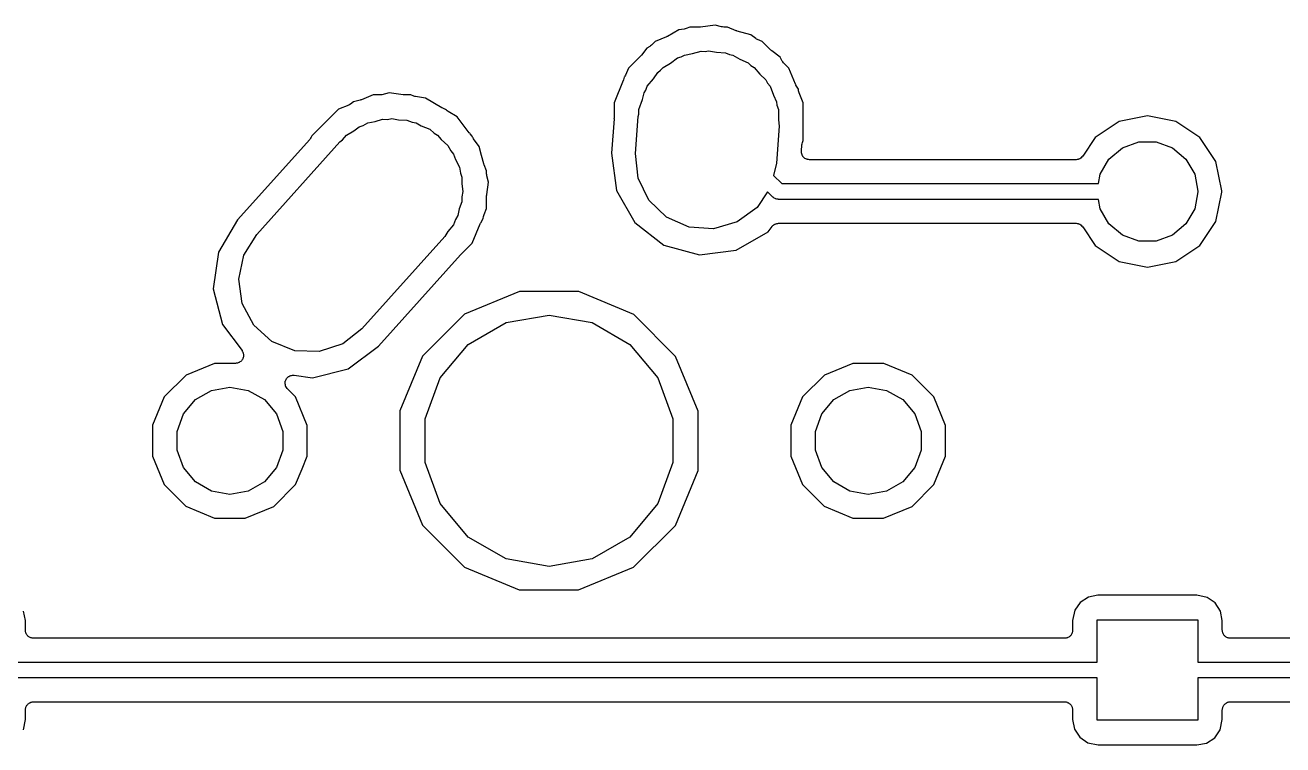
# Model space of a CAD drawing. Extents: x 29 to 257, y -104 to -29.
# Drawn here: x 163.11 to 183.13, y -81.04 to -69.58 of the extents above; entities that cross this region are included whole.
import ezdxf

# ---------------------------------------------------------------- set-up
doc = ezdxf.new("R2010")
doc.units = 0
doc.header["$MEASUREMENT"] = 0
doc.layers.add('BLACK', color=7, linetype='CONTINUOUS')

msp = doc.modelspace()

# ---------------------------------------------------------------- linework, layer by layer
at = {"layer": 'Black'}
for p, q in [((173.514, -69.657), (173.333, -69.7609)), ((173.603, -69.6457), (173.514, -69.657)), ((173.619, -69.6407), (173.603, -69.6457)), ((173.635, -69.6371), (173.619, -69.6407)), ((173.692, -69.6137), (173.635, -69.6371)), ((173.843, -69.6139), (173.692, -69.6137)), ((173.851, -69.6125), (173.843, -69.6139)), ((173.859, -69.6128), (173.851, -69.6125)), ((174.096, -69.5825), (173.859, -69.6128)), ((174.197, -69.6098), (174.096, -69.5825)), ((174.213, -69.6113), (174.197, -69.6098)), ((174.23, -69.6142), (174.213, -69.6113)), ((174.291, -69.6143), (174.23, -69.6142)), ((174.43, -69.6722), (174.291, -69.6143)), ((173.138, -69.8425), (173.08, -69.9009)), ((173.318, -69.7681), (173.138, -69.8425)), ((173.325, -69.7637), (173.318, -69.7681)), ((173.333, -69.7609), (173.325, -69.7637)), ((174.438, -69.6739), (174.43, -69.6722)), ((174.446, -69.6774), (174.438, -69.6739)), ((174.662, -69.7362), (174.446, -69.6774)), ((174.739, -69.7955), (174.662, -69.7362)), ((174.754, -69.8033), (174.739, -69.7955)), ((174.768, -69.8123), (174.754, -69.8033)), ((174.844, -69.844), (174.768, -69.8123)), ((174.982, -69.982), (174.844, -69.844)), ((172.914, -70.064), (172.909, -70.0707)), ((172.92, -70.0585), (172.914, -70.064)), ((173.005, -69.9486), (172.92, -70.0585)), ((173.053, -69.9212), (173.005, -69.9486)), ((173.066, -69.9105), (173.053, -69.9212)), ((173.08, -69.9009), (173.066, -69.9105)), ((173.555, -70.0871), (173.604, -70.0588)), ((173.604, -70.0588), (173.731, -70.0364)), ((173.731, -70.0364), (173.872, -69.9959)), ((173.872, -69.9959), (173.936, -70.0003)), ((173.936, -70.0003), (173.99, -69.9907)), ((173.99, -69.9907), (174.114, -70.0126)), ((174.114, -70.0126), (174.261, -70.0228)), ((174.261, -70.0228), (174.321, -70.049)), ((174.321, -70.049), (174.376, -70.0588)), ((174.376, -70.0588), (174.488, -70.1234)), ((174.989, -69.9867), (174.982, -69.982)), ((174.994, -69.9927), (174.989, -69.9867)), ((175.126, -70.0949), (174.994, -69.9927)), ((172.714, -70.2658), (172.667, -70.3789)), ((172.909, -70.0707), (172.714, -70.2658)), ((173.225, -70.3012), (173.264, -70.2549)), ((173.264, -70.2549), (173.384, -70.1858)), ((173.384, -70.1858), (173.496, -70.1039)), ((173.496, -70.1039), (173.555, -70.0871)), ((174.488, -70.1234), (174.619, -70.1813)), ((174.619, -70.1813), (174.664, -70.2247)), ((174.664, -70.2247), (174.716, -70.2549)), ((174.716, -70.2549), (174.805, -70.3607)), ((175.161, -70.1548), (175.126, -70.0949)), ((175.171, -70.1677), (175.161, -70.1548)), ((175.181, -70.1814), (175.171, -70.1677)), ((175.267, -70.268), (175.181, -70.1814)), ((172.633, -70.4581), (172.631, -70.4661)), ((172.636, -70.4507), (172.633, -70.4581)), ((172.646, -70.4128), (172.636, -70.4507)), ((172.65, -70.4078), (172.646, -70.4128)), ((172.658, -70.393), (172.65, -70.4078)), ((172.667, -70.3789), (172.658, -70.393)), ((173.012, -70.5554), (173.11, -70.4391)), ((173.11, -70.4391), (173.18, -70.3339)), ((173.18, -70.3339), (173.225, -70.3012)), ((174.805, -70.3607), (174.9, -70.4525)), ((174.9, -70.4525), (174.925, -70.5045)), ((175.373, -70.5233), (175.267, -70.268)), ((168.903, -70.6606), (168.788, -70.6899)), ((169.129, -70.6929), (168.903, -70.6606)), ((172.631, -70.4661), (172.484, -70.8191)), ((172.935, -70.7656), (172.962, -70.658)), ((172.962, -70.658), (172.989, -70.6178)), ((172.989, -70.6178), (173.012, -70.5554)), ((174.925, -70.5045), (174.968, -70.5554)), ((174.968, -70.5554), (175.02, -70.698)), ((175.377, -70.5302), (175.373, -70.5233)), ((175.38, -70.5379), (175.377, -70.5302)), ((175.418, -70.604), (175.38, -70.5379)), ((175.421, -70.6282), (175.418, -70.604)), ((175.426, -70.6442), (175.421, -70.6282)), ((175.43, -70.6605), (175.426, -70.6442)), ((175.496, -70.8218), (175.43, -70.6605)), ((168.264, -70.8541), (168.098, -70.9225)), ((168.277, -70.8455), (168.264, -70.8541)), ((168.291, -70.8383), (168.277, -70.8455)), ((168.335, -70.806), (168.291, -70.8383)), ((168.446, -70.7776), (168.335, -70.806)), ((168.454, -70.7739), (168.446, -70.7776)), ((168.463, -70.7719), (168.454, -70.7739)), ((168.652, -70.6937), (168.463, -70.7719)), ((168.757, -70.6938), (168.652, -70.6937)), ((168.772, -70.6911), (168.757, -70.6938)), ((168.788, -70.6899), (168.772, -70.6911)), ((169.138, -70.6926), (169.129, -70.6929)), ((169.146, -70.6942), (169.138, -70.6926)), ((169.251, -70.6943), (169.146, -70.6942)), ((169.295, -70.7128), (169.251, -70.6943)), ((169.311, -70.7162), (169.295, -70.7128)), ((169.326, -70.7212), (169.311, -70.7162)), ((169.484, -70.7437), (169.326, -70.7212)), ((169.742, -70.8967), (169.484, -70.7437)), ((172.484, -70.8191), (172.484, -71.0632)), ((172.878, -70.9239), (172.935, -70.7656)), ((175.02, -70.698), (175.071, -70.8035)), ((175.071, -70.8035), (175.077, -70.8546)), ((175.077, -70.8546), (175.102, -70.9239)), ((175.496, -71.4209), (175.496, -70.8218)), ((168.098, -70.9225), (167.86, -71.1597)), ((169.75, -70.8999), (169.742, -70.8967)), ((169.758, -70.9048), (169.75, -70.8999)), ((169.804, -70.924), (169.758, -70.9048)), ((169.817, -70.9364), (169.804, -70.924)), ((169.83, -70.9456), (169.817, -70.9364)), ((169.842, -70.9559), (169.83, -70.9456)), ((169.988, -71.0428), (169.842, -70.9559)), ((170.18, -71.299), (169.988, -71.0428)), ((172.484, -71.0632), (172.483, -71.0674)), ((172.827, -71.628), (172.868, -71.0372)), ((172.868, -71.0372), (172.878, -70.9976)), ((172.878, -70.9976), (172.878, -70.9239)), ((175.102, -70.9239), (175.102, -71.0924)), ((180.975, -71.0271), (180.524, -71.1168)), ((181.426, -71.1168), (180.975, -71.0271)), ((167.854, -71.1659), (167.674, -71.3458)), ((167.856, -71.163), (167.854, -71.1659)), ((167.859, -71.1608), (167.856, -71.163)), ((167.86, -71.1597), (167.859, -71.1604)), ((167.859, -71.1604), (167.859, -71.1608)), ((168.224, -71.3349), (168.343, -71.2662)), ((168.343, -71.2662), (168.425, -71.2016)), ((168.425, -71.2016), (168.493, -71.1794)), ((168.493, -71.1794), (168.564, -71.1388)), ((168.564, -71.1388), (168.681, -71.1182)), ((168.681, -71.1182), (168.797, -71.0802)), ((168.797, -71.0802), (168.88, -71.083)), ((168.88, -71.083), (168.95, -71.0707)), ((168.95, -71.0707), (169.052, -71.0887)), ((169.052, -71.0887), (169.187, -71.0932)), ((169.187, -71.0932), (169.273, -71.1277)), ((169.273, -71.1277), (169.336, -71.1388)), ((169.336, -71.1388), (169.417, -71.1857)), ((169.417, -71.1857), (169.55, -71.2389)), ((169.55, -71.2389), (169.622, -71.3041)), ((172.484, -71.0718), (172.446, -71.6215)), ((172.483, -71.0674), (172.484, -71.0718)), ((175.113, -71.192), (175.072, -71.7828)), ((175.102, -71.0924), (175.113, -71.192)), ((180.524, -71.1168), (180.142, -71.3723)), ((181.808, -71.3723), (181.426, -71.1168)), ((167.643, -71.4015), (166.493, -72.683)), ((166.797, -72.9147), (168.118, -71.4427)), ((167.654, -71.3833), (167.643, -71.4015)), ((167.666, -71.3653), (167.654, -71.3833)), ((167.674, -71.3458), (167.666, -71.3653)), ((168.118, -71.4427), (168.164, -71.4069)), ((168.164, -71.4069), (168.224, -71.3349)), ((169.622, -71.3041), (169.676, -71.3349)), ((169.676, -71.3349), (169.734, -71.4041)), ((169.734, -71.4041), (169.841, -71.4999)), ((170.187, -71.3051), (170.18, -71.299)), ((170.192, -71.3125), (170.187, -71.3051)), ((170.227, -71.348), (170.192, -71.3125)), ((170.234, -71.3642), (170.227, -71.348)), ((170.243, -71.3776), (170.234, -71.3642)), ((170.25, -71.3919), (170.243, -71.3776)), ((170.34, -71.5122), (170.25, -71.3919)), ((175.479, -71.4705), (175.483, -71.4505)), ((175.483, -71.4505), (175.496, -71.4209)), ((180.142, -71.3723), (179.944, -71.6688)), ((180.575, -71.5354), (180.836, -71.4403)), ((180.836, -71.4403), (181.114, -71.4403)), ((181.114, -71.4403), (181.375, -71.5354)), ((182.064, -71.7546), (181.808, -71.3723)), ((169.841, -71.4999), (169.887, -71.5863)), ((169.887, -71.5863), (169.928, -71.6354)), ((169.928, -71.6354), (169.96, -71.7234)), ((170.377, -71.6567), (170.34, -71.5122)), ((170.411, -71.7882), (170.377, -71.6567)), ((172.446, -71.6215), (172.522, -72.216)), ((172.869, -72.0165), (172.827, -71.628)), ((175.467, -71.5895), (175.474, -71.4905)), ((175.469, -71.6049), (175.467, -71.5895)), ((175.469, -71.6203), (175.469, -71.6049)), ((175.471, -71.6267), (175.469, -71.6203)), ((175.472, -71.6334), (175.471, -71.6267)), ((175.479, -71.6472), (175.472, -71.6334)), ((175.474, -71.4905), (175.479, -71.4705)), ((175.484, -71.6617), (175.479, -71.6472)), ((175.488, -71.6669), (175.484, -71.6617)), ((175.491, -71.673), (175.488, -71.6669)), ((180.362, -71.714), (180.575, -71.5354)), ((181.375, -71.5354), (181.588, -71.714)), ((169.96, -71.7234), (170.025, -71.8445)), ((170.025, -71.8445), (170.038, -71.9373)), ((170.414, -71.7964), (170.411, -71.7882)), ((170.416, -71.8052), (170.414, -71.7964)), ((170.456, -71.9018), (170.416, -71.8052)), ((175.072, -71.7828), (175.024, -71.977)), ((175.502, -71.6837), (175.491, -71.673)), ((175.512, -71.6955), (175.502, -71.6837)), ((175.518, -71.6989), (175.512, -71.6955)), ((175.523, -71.7036), (175.518, -71.6989)), ((175.537, -71.7099), (175.523, -71.7036)), ((175.55, -71.7176), (175.537, -71.7099)), ((175.557, -71.7188), (175.55, -71.7176)), ((175.563, -71.7215), (175.557, -71.7188)), ((175.579, -71.7226), (175.563, -71.7215)), ((175.594, -71.7253), (175.579, -71.7226)), ((179.838, -71.7253), (175.594, -71.7253)), ((179.856, -71.7221), (179.838, -71.7253)), ((179.873, -71.7202), (179.856, -71.7221)), ((179.877, -71.7183), (179.873, -71.7202)), ((179.881, -71.7176), (179.877, -71.7183)), ((179.897, -71.7086), (179.881, -71.7176)), ((179.913, -71.7007), (179.897, -71.7086)), ((179.916, -71.6976), (179.913, -71.7007)), ((179.92, -71.6955), (179.916, -71.6976)), ((179.931, -71.6818), (179.92, -71.6955)), ((179.944, -71.6688), (179.931, -71.6818)), ((180.223, -71.9546), (180.362, -71.714)), ((181.588, -71.714), (181.727, -71.9546)), ((182.156, -72.2181), (182.064, -71.7546)), ((170.038, -71.9373), (170.062, -72.0039)), ((170.062, -72.0039), (170.062, -72.1076)), ((170.456, -71.95), (170.456, -71.9018)), ((170.459, -71.9657), (170.456, -71.95)), ((170.46, -71.9816), (170.459, -71.9657)), ((170.486, -72.0806), (170.46, -71.9816)), ((173.04, -72.3675), (172.869, -72.0165)), ((175.024, -71.977), (175.153, -72.1063)), ((180.197, -72.1063), (180.223, -71.9546)), ((181.727, -71.9546), (181.775, -72.2282)), ((170.062, -72.1076), (170.08, -72.2313)), ((170.08, -72.2313), (170.062, -72.3149)), ((170.457, -72.2783), (170.486, -72.0806)), ((172.522, -72.216), (172.814, -72.7251)), ((174.928, -72.2353), (174.76, -72.4861)), ((175.013, -72.3196), (174.928, -72.2353)), ((175.153, -72.1063), (180.197, -72.1063)), ((181.775, -72.2343), (181.727, -72.5079)), ((181.775, -72.2282), (181.775, -72.2343)), ((182.064, -72.7079), (182.156, -72.2444)), ((182.156, -72.2444), (182.156, -72.2181)), ((170.062, -72.3961), (170.021, -72.5078)), ((170.062, -72.3149), (170.062, -72.3961)), ((170.456, -72.2962), (170.457, -72.2873)), ((170.456, -72.5009), (170.456, -72.2962)), ((170.457, -72.2873), (170.457, -72.2783)), ((173.321, -72.6387), (173.04, -72.3675)), ((175.017, -72.3228), (175.013, -72.3196)), ((175.021, -72.327), (175.017, -72.3228)), ((175.035, -72.3352), (175.021, -72.327)), ((175.048, -72.3445), (175.035, -72.3352)), ((175.054, -72.346), (175.048, -72.3445)), ((175.058, -72.3487), (175.054, -72.346)), ((175.075, -72.3515), (175.058, -72.3487)), ((175.09, -72.3558), (175.075, -72.3515)), ((175.096, -72.3553), (175.09, -72.3558)), ((175.101, -72.3563), (175.096, -72.3553)), ((180.197, -72.3563), (175.101, -72.3563)), ((180.223, -72.5079), (180.197, -72.3563)), ((169.999, -72.6136), (169.96, -72.6764)), ((170.021, -72.5078), (169.999, -72.6136)), ((170.363, -72.7281), (170.402, -72.6613)), ((170.402, -72.6613), (170.407, -72.6286)), ((170.407, -72.6286), (170.412, -72.6134)), ((170.412, -72.6134), (170.415, -72.5979)), ((170.415, -72.5979), (170.456, -72.5009)), ((173.679, -72.7972), (173.321, -72.6387)), ((174.76, -72.4861), (174.444, -72.7161)), ((180.362, -72.7485), (180.223, -72.5079)), ((181.727, -72.5079), (181.588, -72.7485)), ((166.493, -72.683), (166.188, -73.1987)), ((169.928, -72.7646), (169.84, -72.87)), ((169.96, -72.6764), (169.928, -72.7646)), ((170.226, -73.0542), (170.355, -72.7441)), ((170.355, -72.7441), (170.36, -72.7365)), ((170.36, -72.7365), (170.363, -72.7281)), ((172.814, -72.7251), (173.278, -73.0838)), ((174.068, -72.8241), (173.679, -72.7972)), ((174.444, -72.7161), (174.068, -72.8241)), ((174.935, -72.8714), (175, -72.7865)), ((175, -72.7865), (175.002, -72.7851)), ((175.002, -72.7849), (175.004, -72.7836)), ((175.002, -72.7851), (175.002, -72.7849)), ((175.004, -72.7836), (175.005, -72.7805)), ((175.005, -72.7805), (175.014, -72.7734)), ((175.014, -72.7734), (175.02, -72.767)), ((175.02, -72.767), (175.026, -72.7633)), ((175.026, -72.7633), (175.033, -72.7568)), ((175.033, -72.7568), (175.035, -72.7561)), ((175.035, -72.7557), (175.037, -72.755)), ((175.035, -72.7561), (175.035, -72.7557)), ((175.037, -72.755), (175.04, -72.7529)), ((175.04, -72.7529), (175.05, -72.7494)), ((175.05, -72.7494), (175.058, -72.7449)), ((175.058, -72.7449), (175.065, -72.7436)), ((175.065, -72.7436), (175.074, -72.7401)), ((175.074, -72.7401), (175.076, -72.74)), ((175.076, -72.74), (175.076, -72.7397)), ((175.076, -72.7397), (175.076, -72.7397)), ((175.076, -72.7397), (175.079, -72.7397)), ((175.079, -72.7397), (175.082, -72.7387)), ((175.082, -72.7387), (175.092, -72.7389)), ((175.092, -72.7389), (175.101, -72.7373)), ((175.101, -72.7373), (179.838, -72.7373)), ((179.838, -72.7373), (179.856, -72.7404)), ((179.856, -72.7404), (179.873, -72.7423)), ((179.873, -72.7423), (179.877, -72.7442)), ((179.877, -72.7442), (179.881, -72.7449)), ((179.881, -72.7449), (179.897, -72.7539)), ((179.897, -72.7539), (179.913, -72.7618)), ((179.913, -72.7618), (179.916, -72.7649)), ((179.916, -72.7649), (179.92, -72.767)), ((179.92, -72.767), (179.931, -72.7807)), ((179.931, -72.7807), (179.944, -72.7937)), ((179.944, -72.7937), (180.142, -73.0902)), ((180.575, -72.9271), (180.362, -72.7485)), ((181.588, -72.7485), (181.375, -72.9271)), ((181.808, -73.0902), (182.064, -72.7079)), ((166.591, -73.2464), (166.797, -72.9147)), ((169.793, -72.9453), (168.472, -74.4173)), ((169.84, -72.87), (169.793, -72.9453)), ((170.046, -73.2341), (170.226, -73.0542)), ((174.426, -73.163), (174.935, -72.8714)), ((180.836, -73.0222), (180.575, -72.9271)), ((181.114, -73.0222), (180.836, -73.0222)), ((181.375, -72.9271), (181.114, -73.0222)), ((166.188, -73.1987), (166.104, -73.7794)), ((166.51, -73.6287), (166.591, -73.2464)), ((168.735, -74.6946), (170.041, -73.2392)), ((170.041, -73.2392), (170.044, -73.237)), ((170.044, -73.237), (170.046, -73.2341)), ((173.278, -73.0838), (173.844, -73.2375)), ((173.844, -73.2375), (174.426, -73.163)), ((180.142, -73.0902), (180.524, -73.3457)), ((181.426, -73.3457), (181.808, -73.0902)), ((180.524, -73.3457), (180.975, -73.4354)), ((180.975, -73.4354), (181.426, -73.3457)), ((166.565, -74.0155), (166.51, -73.6287)), ((166.104, -73.7794), (166.25, -74.3478)), ((170.98, -73.8247), (170.106, -74.1855)), ((171.924, -73.8255), (170.98, -73.8247)), ((172.797, -74.1878), (171.924, -73.8255)), ((166.749, -74.3601), (166.565, -74.0155)), ((170.106, -74.1855), (169.438, -74.853)), ((170.765, -74.3192), (171.45, -74.1985)), ((171.45, -74.1985), (172.135, -74.3192)), ((173.465, -74.8565), (172.797, -74.1878)), ((166.25, -74.3478), (166.563, -74.765)), ((167.04, -74.6211), (166.749, -74.3601)), ((168.472, -74.4173), (168.165, -74.6584)), ((170.163, -74.6667), (170.765, -74.3192)), ((172.135, -74.3192), (172.737, -74.6667)), ((167.403, -74.7668), (167.04, -74.6211)), ((168.165, -74.6584), (167.793, -74.7798)), ((169.717, -75.1992), (170.163, -74.6667)), ((172.737, -74.6667), (173.183, -75.1992)), ((166.563, -74.765), (166.566, -74.7719)), ((166.566, -74.7719), (166.571, -74.7778)), ((166.571, -74.7778), (166.576, -74.7914)), ((166.576, -74.7914), (166.583, -74.8044)), ((166.586, -74.8633), (166.581, -74.877)), ((166.583, -74.8044), (166.583, -74.812)), ((166.583, -74.812), (166.586, -74.8192)), ((166.586, -74.8192), (166.586, -74.8337)), ((166.586, -74.8337), (166.588, -74.8482)), ((166.588, -74.8482), (166.586, -74.8557)), ((166.586, -74.8557), (166.586, -74.8633)), ((167.793, -74.7798), (167.403, -74.7668)), ((168.255, -75.054), (168.735, -74.6946)), ((169.438, -74.853), (169.076, -75.7255)), ((173.825, -75.7297), (173.465, -74.8565)), ((166.126, -74.9679), (165.673, -75.155)), ((166.461, -74.9682), (166.126, -74.9679)), ((166.468, -74.9668), (166.461, -74.9682)), ((166.476, -74.9673), (166.468, -74.9668)), ((166.49, -74.9631), (166.476, -74.9673)), ((166.504, -74.9606), (166.49, -74.9631)), ((166.511, -74.9567), (166.504, -74.9606)), ((166.518, -74.9545), (166.511, -74.9567)), ((166.53, -74.9458), (166.518, -74.9545)), ((166.543, -74.9385), (166.53, -74.9458)), ((166.547, -74.9327), (166.543, -74.9385)), ((166.554, -74.928), (166.547, -74.9327)), ((166.562, -74.9159), (166.554, -74.928)), ((166.571, -74.9048), (166.562, -74.9159)), ((166.574, -74.8976), (166.571, -74.9048)), ((166.578, -74.8911), (166.574, -74.8976)), ((166.581, -74.877), (166.578, -74.8911)), ((167.687, -75.1994), (168.255, -75.054)), ((176.286, -74.9679), (175.833, -75.155)), ((176.776, -74.9683), (176.286, -74.9679)), ((177.229, -75.1563), (176.776, -74.9683)), ((165.673, -75.155), (165.326, -75.5013)), ((167.248, -75.2871), (167.25, -75.2686)), ((167.25, -75.2686), (167.252, -75.25)), ((167.252, -75.25), (167.254, -75.2469)), ((167.254, -75.2434), (167.263, -75.227)), ((167.254, -75.2469), (167.254, -75.2434)), ((167.263, -75.227), (167.271, -75.21)), ((167.271, -75.21), (167.273, -75.2076)), ((167.273, -75.2076), (167.275, -75.2045)), ((167.275, -75.2045), (167.289, -75.1921)), ((167.289, -75.1921), (167.302, -75.1789)), ((167.302, -75.1789), (167.305, -75.1774)), ((167.305, -75.1774), (167.308, -75.1751)), ((167.308, -75.1751), (167.325, -75.1681)), ((167.325, -75.1681), (167.342, -75.1603)), ((167.342, -75.1603), (167.345, -75.16)), ((167.345, -75.16), (167.349, -75.1587)), ((167.349, -75.1587), (167.367, -75.1581)), ((167.367, -75.1581), (167.386, -75.1565)), ((167.386, -75.1565), (167.389, -75.1574)), ((167.389, -75.1574), (167.393, -75.1573)), ((167.393, -75.1573), (167.687, -75.1994)), ((169.479, -75.8524), (169.717, -75.1992)), ((173.183, -75.1992), (173.421, -75.8524)), ((175.833, -75.155), (175.486, -75.5013)), ((177.575, -75.5031), (177.229, -75.1563)), ((165.821, -75.5457), (166.078, -75.3974)), ((166.078, -75.3974), (166.37, -75.3458)), ((166.37, -75.3458), (166.662, -75.3974)), ((166.662, -75.3974), (166.919, -75.5457)), ((167.248, -75.2905), (167.248, -75.2871)), ((167.248, -75.2939), (167.248, -75.2905)), ((167.253, -75.312), (167.248, -75.2939)), ((167.257, -75.3302), (167.253, -75.312)), ((167.259, -75.3332), (167.257, -75.3302)), ((167.26, -75.3365), (167.259, -75.3332)), ((167.27, -75.3519), (167.26, -75.3365)), ((167.28, -75.3677), (167.27, -75.3519)), ((167.283, -75.3699), (167.28, -75.3677)), ((167.285, -75.3727), (167.283, -75.3699)), ((167.415, -75.5031), (167.285, -75.3727)), ((175.981, -75.5457), (176.238, -75.3974)), ((176.238, -75.3974), (176.53, -75.3458)), ((176.53, -75.3458), (176.822, -75.3974)), ((176.822, -75.3974), (177.079, -75.5457)), ((165.326, -75.5013), (165.138, -75.9539)), ((165.63, -75.7729), (165.821, -75.5457)), ((166.919, -75.5457), (167.11, -75.7729)), ((167.602, -75.956), (167.415, -75.5031)), ((175.486, -75.5013), (175.298, -75.9539)), ((175.79, -75.7729), (175.981, -75.5457)), ((177.079, -75.5457), (177.27, -75.7729)), ((177.762, -75.956), (177.575, -75.5031)), ((165.529, -76.0517), (165.63, -75.7729)), ((167.11, -75.7729), (167.211, -76.0517)), ((169.076, -75.7255), (169.075, -76.6703)), ((169.479, -76.5476), (169.479, -75.8524)), ((173.421, -75.8524), (173.421, -76.5476)), ((173.825, -76.469), (173.825, -75.7297)), ((175.689, -76.0517), (175.79, -75.7729)), ((177.27, -75.7729), (177.371, -76.0517)), ((165.138, -75.9539), (165.138, -76.444)), ((165.529, -76.3483), (165.529, -76.0517)), ((167.211, -76.0517), (167.211, -76.3483)), ((167.602, -76.4461), (167.602, -75.956)), ((175.298, -75.9539), (175.298, -76.444)), ((175.689, -76.3483), (175.689, -76.0517)), ((177.371, -76.0517), (177.371, -76.3483)), ((177.762, -76.4461), (177.762, -75.956)), ((165.138, -76.444), (165.325, -76.8969)), ((165.63, -76.6271), (165.529, -76.3483)), ((167.211, -76.3483), (167.11, -76.6271)), ((167.518, -76.6468), (167.602, -76.4461)), ((173.824, -76.6745), (173.825, -76.469)), ((175.298, -76.444), (175.485, -76.8969)), ((175.79, -76.6271), (175.689, -76.3483)), ((177.371, -76.3483), (177.27, -76.6271)), ((177.574, -76.8987), (177.762, -76.4461)), ((165.821, -76.8543), (165.63, -76.6271)), ((167.11, -76.6271), (166.919, -76.8543)), ((167.414, -76.8987), (167.518, -76.6468)), ((169.075, -76.6703), (169.435, -77.5435)), ((169.717, -77.2008), (169.479, -76.5476)), ((173.421, -76.5476), (173.183, -77.2008)), ((175.981, -76.8543), (175.79, -76.6271)), ((177.27, -76.6271), (177.079, -76.8543)), ((166.078, -77.0026), (165.821, -76.8543)), ((166.919, -76.8543), (166.662, -77.0026)), ((173.462, -77.547), (173.824, -76.6745)), ((176.238, -77.0026), (175.981, -76.8543)), ((177.079, -76.8543), (176.822, -77.0026)), ((165.325, -76.8969), (165.671, -77.2437)), ((166.37, -77.0541), (166.078, -77.0026)), ((166.662, -77.0026), (166.37, -77.0541)), ((167.067, -77.245), (167.414, -76.8987)), ((175.485, -76.8969), (175.831, -77.2437)), ((176.53, -77.0541), (176.238, -77.0026)), ((176.822, -77.0026), (176.53, -77.0541)), ((177.227, -77.245), (177.574, -76.8987)), ((165.671, -77.2437), (166.124, -77.4317)), ((166.614, -77.4321), (167.067, -77.245)), ((170.163, -77.7332), (169.717, -77.2008)), ((173.183, -77.2008), (172.737, -77.7332)), ((175.831, -77.2437), (176.284, -77.4317)), ((176.774, -77.4321), (177.227, -77.245)), ((166.124, -77.4317), (166.614, -77.4321)), ((176.284, -77.4317), (176.774, -77.4321)), ((169.435, -77.5435), (170.103, -78.2122)), ((172.794, -78.2145), (173.462, -77.547)), ((170.765, -78.0808), (170.163, -77.7332)), ((172.737, -77.7332), (172.135, -78.0808)), ((170.103, -78.2122), (170.976, -78.5745)), ((171.45, -78.2015), (170.765, -78.0808)), ((172.135, -78.0808), (171.45, -78.2015)), ((171.92, -78.5753), (172.794, -78.2145)), ((170.976, -78.5745), (171.92, -78.5753)), ((180.187, -78.6603), (180.035, -78.6889)), ((181.762, -78.6603), (180.187, -78.6603)), ((181.926, -78.6935), (181.762, -78.6603)), ((179.904, -78.7729), (179.817, -78.9002)), ((180.035, -78.6889), (179.904, -78.7729)), ((182.053, -78.7804), (181.926, -78.6935)), ((182.137, -78.9109), (182.053, -78.7804)), ((163.116, -79.0631), (163.087, -78.9109)), ((163.116, -79.2182), (163.116, -79.0631)), ((179.817, -78.9002), (179.784, -79.064)), ((179.784, -79.064), (179.784, -79.2182)), ((180.175, -79.7262), (180.175, -79.0512)), ((180.175, -79.0512), (181.775, -79.0512)), ((181.775, -79.0512), (181.775, -79.7262)), ((182.166, -79.0631), (182.137, -78.9109)), ((182.166, -79.2182), (182.166, -79.0631)), ((163.118, -79.2292), (163.116, -79.2182)), ((163.118, -79.2403), (163.118, -79.2292)), ((163.122, -79.2507), (163.118, -79.2403)), ((163.124, -79.2617), (163.122, -79.2507)), ((163.129, -79.2713), (163.124, -79.2617)), ((163.133, -79.2818), (163.129, -79.2713)), ((179.771, -79.2713), (179.767, -79.2818)), ((179.776, -79.2617), (179.771, -79.2713)), ((179.778, -79.2507), (179.776, -79.2617)), ((179.782, -79.2403), (179.778, -79.2507)), ((179.784, -79.2182), (179.782, -79.2292)), ((179.782, -79.2292), (179.782, -79.2403)), ((182.168, -79.2292), (182.166, -79.2182)), ((182.168, -79.2403), (182.168, -79.2292)), ((182.172, -79.2507), (182.168, -79.2403)), ((182.174, -79.2617), (182.172, -79.2507)), ((182.179, -79.2713), (182.174, -79.2617)), ((182.183, -79.2818), (182.179, -79.2713)), ((163.14, -79.2903), (163.133, -79.2818)), ((163.146, -79.2999), (163.14, -79.2903)), ((163.154, -79.307), (163.146, -79.2999)), ((163.161, -79.3155), (163.154, -79.307)), ((163.171, -79.3211), (163.161, -79.3155)), ((163.179, -79.3282), (163.171, -79.3211)), ((163.19, -79.332), (163.179, -79.3282)), ((163.2, -79.3376), (163.19, -79.332)), ((163.21, -79.3395), (163.2, -79.3376)), ((163.221, -79.3433), (163.21, -79.3395)), ((163.232, -79.3433), (163.221, -79.3433)), ((163.243, -79.3452), (163.232, -79.3433)), ((179.657, -79.3452), (163.243, -79.3452)), ((179.668, -79.3433), (179.657, -79.3452)), ((179.679, -79.3433), (179.668, -79.3433)), ((179.69, -79.3395), (179.679, -79.3433)), ((179.7, -79.3376), (179.69, -79.3395)), ((179.71, -79.332), (179.7, -79.3376)), ((179.721, -79.3282), (179.71, -79.332)), ((179.729, -79.3211), (179.721, -79.3282)), ((179.739, -79.3155), (179.729, -79.3211)), ((179.746, -79.307), (179.739, -79.3155)), ((179.754, -79.2999), (179.746, -79.307)), ((179.76, -79.2903), (179.754, -79.2999)), ((179.767, -79.2818), (179.76, -79.2903)), ((182.19, -79.2903), (182.183, -79.2818)), ((182.196, -79.2999), (182.19, -79.2903)), ((182.204, -79.307), (182.196, -79.2999)), ((182.211, -79.3155), (182.204, -79.307)), ((182.221, -79.3211), (182.211, -79.3155)), ((182.229, -79.3282), (182.221, -79.3211)), ((182.24, -79.332), (182.229, -79.3282)), ((182.25, -79.3376), (182.24, -79.332)), ((182.26, -79.3395), (182.25, -79.3376)), ((182.271, -79.3433), (182.26, -79.3395)), ((182.282, -79.3433), (182.271, -79.3433)), ((182.293, -79.3452), (182.282, -79.3433)), ((198.707, -79.3452), (182.293, -79.3452)), ((162.725, -79.7262), (180.175, -79.7262)), ((181.775, -79.7262), (182.025, -79.7262)), ((182.025, -79.7262), (199.225, -79.7262)), ((180.175, -79.9762), (162.725, -79.9762)), ((180.175, -80.6512), (180.175, -79.9762)), ((182.025, -79.9762), (181.775, -79.9762)), ((181.775, -79.9762), (181.775, -80.6512)), ((199.225, -79.9762), (182.025, -79.9762)), ((163.116, -80.4843), (163.118, -80.4733)), ((163.118, -80.4622), (163.122, -80.4518)), ((163.118, -80.4733), (163.118, -80.4622)), ((163.122, -80.4518), (163.124, -80.4408)), ((163.124, -80.4408), (163.129, -80.4312)), ((163.129, -80.4312), (163.133, -80.4207)), ((163.133, -80.4207), (163.14, -80.4122)), ((163.14, -80.4122), (163.146, -80.4026)), ((163.146, -80.4026), (163.154, -80.3955)), ((163.154, -80.3955), (163.161, -80.387)), ((163.161, -80.387), (163.171, -80.3814)), ((163.171, -80.3814), (163.179, -80.3743)), ((163.179, -80.3743), (163.19, -80.3705)), ((163.19, -80.3705), (163.2, -80.3649)), ((163.2, -80.3649), (163.21, -80.363)), ((163.21, -80.363), (163.221, -80.3592)), ((163.221, -80.3592), (163.232, -80.3592)), ((163.232, -80.3592), (163.243, -80.3572)), ((163.243, -80.3572), (179.657, -80.3572)), ((179.657, -80.3572), (179.668, -80.3592)), ((179.668, -80.3592), (179.679, -80.3592)), ((179.679, -80.3592), (179.69, -80.363)), ((179.69, -80.363), (179.7, -80.3649)), ((179.7, -80.3649), (179.71, -80.3705)), ((179.71, -80.3705), (179.721, -80.3743)), ((179.721, -80.3743), (179.729, -80.3814)), ((179.729, -80.3814), (179.739, -80.387)), ((179.739, -80.387), (179.746, -80.3955)), ((179.746, -80.3955), (179.754, -80.4026)), ((179.754, -80.4026), (179.76, -80.4122)), ((179.76, -80.4122), (179.767, -80.4207)), ((179.767, -80.4207), (179.771, -80.4312)), ((179.771, -80.4312), (179.776, -80.4408)), ((179.776, -80.4408), (179.778, -80.4518)), ((179.778, -80.4518), (179.782, -80.4622)), ((179.782, -80.4622), (179.782, -80.4733)), ((179.782, -80.4733), (179.784, -80.4843)), ((182.166, -80.4843), (182.168, -80.4733)), ((182.168, -80.4622), (182.172, -80.4518)), ((182.168, -80.4733), (182.168, -80.4622)), ((182.172, -80.4518), (182.174, -80.4408)), ((182.174, -80.4408), (182.179, -80.4312)), ((182.179, -80.4312), (182.183, -80.4207)), ((182.183, -80.4207), (182.19, -80.4122)), ((182.19, -80.4122), (182.196, -80.4026)), ((182.196, -80.4026), (182.204, -80.3955)), ((182.204, -80.3955), (182.211, -80.387)), ((182.211, -80.387), (182.221, -80.3814)), ((182.221, -80.3814), (182.229, -80.3743)), ((182.229, -80.3743), (182.24, -80.3705)), ((182.24, -80.3705), (182.25, -80.3649)), ((182.25, -80.3649), (182.26, -80.363)), ((182.26, -80.363), (182.271, -80.3592)), ((182.271, -80.3592), (182.282, -80.3592)), ((182.282, -80.3592), (182.293, -80.3572)), ((182.293, -80.3572), (198.707, -80.3572)), ((163.083, -80.8023), (163.116, -80.6385)), ((163.116, -80.6385), (163.116, -80.4843)), ((179.784, -80.4843), (179.784, -80.6394)), ((179.784, -80.6394), (179.813, -80.7916)), ((181.775, -80.6512), (180.175, -80.6512)), ((182.133, -80.8023), (182.166, -80.6385)), ((182.166, -80.6385), (182.166, -80.4843)), ((179.813, -80.7916), (179.897, -80.9221)), ((182.046, -80.9296), (182.133, -80.8023)), ((179.897, -80.9221), (180.024, -81.009)), ((180.024, -81.009), (180.188, -81.0422)), ((180.188, -81.0422), (181.763, -81.0422)), ((181.763, -81.0422), (181.915, -81.0136)), ((181.915, -81.0136), (182.046, -80.9296))]:
    msp.add_line(p, q, dxfattribs=at)

doc.saveas('drawing.dxf')
